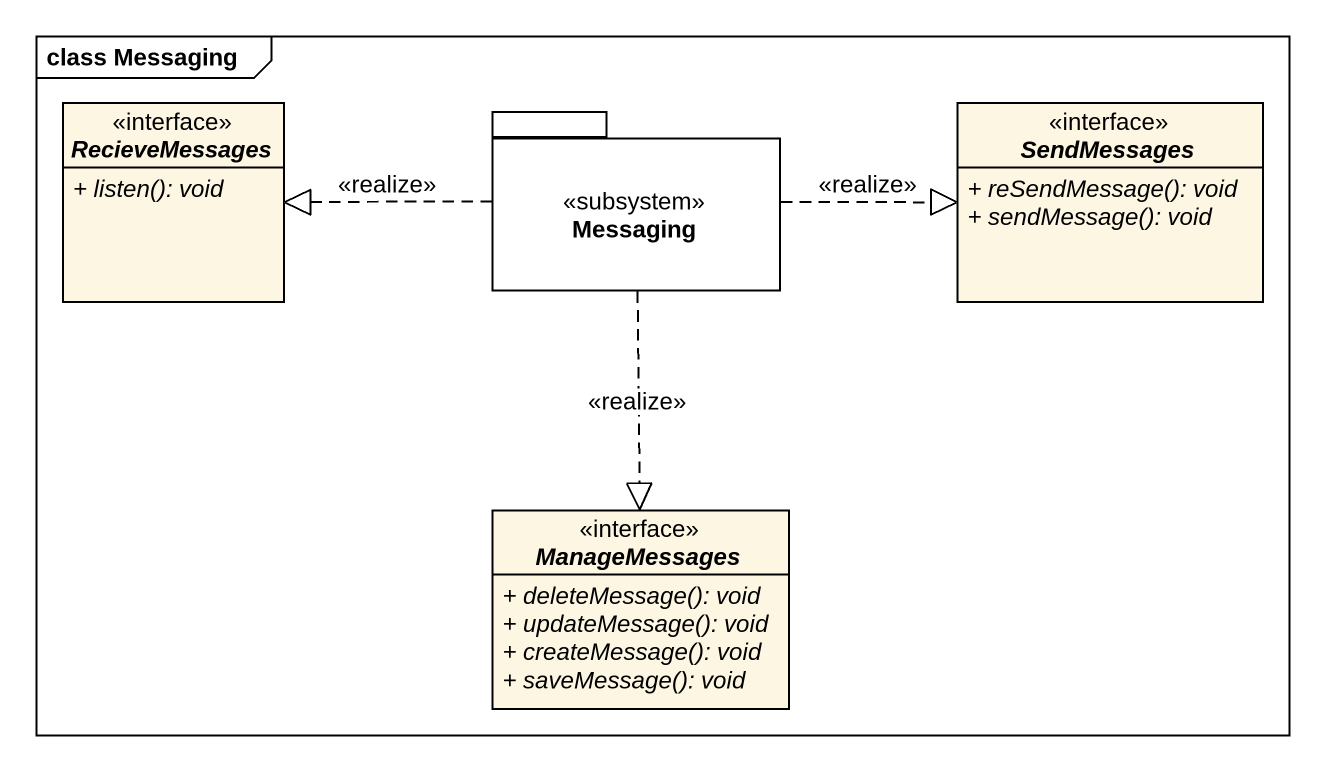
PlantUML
@startuml
mainframe class Messaging
hide circle
hide empty members
skinparam classAttributeIconSize 0
interface RecieveMessages <<interface>> {
  {abstract} + listen(): void
}
package Messaging <<subsystem>> {
}
interface SendMessages <<interface>> {
  {abstract} + reSendMessage(): void
  {abstract} + sendMessage(): void
}
interface ManageMessages <<interface>> {
  {abstract} + deleteMessage(): void
  {abstract} + updateMessage(): void
  {abstract} + createMessage(): void
  {abstract} + saveMessage(): void
}
Messaging .left.|> RecieveMessages : <<realize>>
Messaging .right.|> SendMessages : <<realize>>
Messaging ..|> ManageMessages : <<realize>>
@enduml
